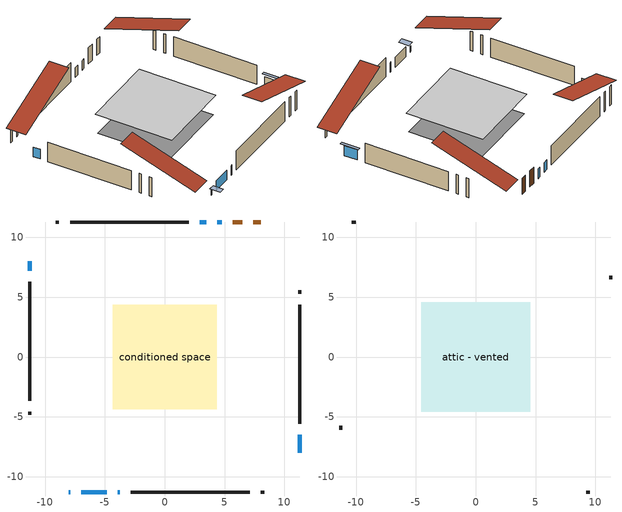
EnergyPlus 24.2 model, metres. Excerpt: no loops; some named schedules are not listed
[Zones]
conditioned space
 floor outside (Floor2 construction): -4.36,-4.36 -4.36,4.36 4.36,4.36 4.36,-4.36 z0.61
 wall outside (AdiabaticWallConstruction 1): 8.02,11.29 7.42,11.29 / 6.5,11.29 5.71,11.29 z0.61:2.64
 wall outside (AdiabaticWallConstruction): 4.78,11.29 4.41,11.29 / 3.48,11.29 2.94,11.29 / -6.99,-11.29 -4.86,-11.29 / -3.93,-11.29 -3.76,-11.29 / -11.29,8.02 -11.29,7.23 z0.61:1.83; -8.03,-11.29 -7.92,-11.29 z0.61:1.32; 11.29,-8.02 11.29,-6.5 z0.61:1.88
 wall outside (Wall1 construction): 2.02,11.29 -7.92,11.29 / -2.83,-11.29 7.11,-11.29 / -11.29,6.3 -11.29,-3.64 / 11.29,-5.57 11.29,4.37 z0.61:3.05
 wall outside (Wall2 construction): -8.85,11.29 -9.12,11.29 / 8.04,-11.29 8.31,-11.29 / -11.29,-4.57 -11.29,-4.84 / 11.29,5.3 11.29,5.57 z0.61:3.05
 window (WindowConstruction 5): 4.78,11.29 4.41,11.29 z0.61:1.83
 window (WindowConstruction 6): -8.02,-11.29 -7.92,-11.29 z0.61:1.32
 window (WindowConstruction): 11.29,-8.02 11.29,-6.5 z0.61:1.88
 window (WindowConstruction 1): 3.48,11.29 2.94,11.29 z0.61:1.83
 window (WindowConstruction 2): -6.99,-11.29 -4.86,-11.29 z0.61:1.83
 window (WindowConstruction 3): -3.93,-11.29 -3.76,-11.29 z0.61:1.83
 window (WindowConstruction 4): -11.29,8.02 -11.29,7.23 z0.61:1.83
 door (Door): 8.02,11.29 7.42,11.29 z0.61:2.64
 door (Door 1): 6.49,11.29 5.71,11.29 z0.61:2.64
attic - vented
 floor to conditioned space (Floor1 construction Reversed): -4.56,-4.56 -4.56,4.56 4.56,4.56 4.56,-4.56 z3.05
 wall outside (Wall3 construction): -10.05,11.29 -10.36,11.29 / 9.24,-11.29 9.55,-11.29 / -11.29,-5.77 -11.29,-6.08 / 11.29,6.5 11.29,6.81 z0.61:3.05
 roof outside (Roof1 construction): 8.95,11.29,3.05 8.95,2.41,6.01 11.29,2.41,6.01 11.29,11.29,3.05; -8.95,-11.29,3.05 -8.95,-2.41,6.01 -11.29,-2.41,6.01 -11.29,-11.29,3.05; -11.29,8.95,3.05 -2.41,8.95,6.01 -2.41,11.29,6.01 -11.29,11.29,3.05; 11.29,-8.95,3.05 2.41,-8.95,6.01 2.41,-11.29,6.01 11.29,-11.29,3.05
shading: -7.62,-11.29 -8.32,-11.29 -8.32,-12.51 -7.62,-12.51 z1.62; 11.29,-6.2 11.29,-8.32 11.59,-8.32 11.59,-6.2 z2.18
[Building]
Building 1: Terrain=Suburbs
[Site:Location]
Sydney AP_NS: Latitude {deg}=46.16; Longitude {deg}=-60.05; Time Zone {hr}=-4; Elevation {m}=62; Keep Site Location Information=Yes
[Site:GroundTemperature:Shallow]
2.62187, 0.93492, 0.799824, 1.60037, 4.8141, 8.01286, 10.786, 12.5427, 12.692, 11.2632, 8.56075, 5.46011
[Site:WaterMainsTemperature]
Calculation Method=Schedule; Temperature Schedule=mains temperature schedule
[Material] Roughness=Rough; Thermal Absorptance=0.9
Name | Thickness {m} | Conductivity {W/m-K} | Density {kg/m3} | Specific Heat {J/kg-K} | Solar Absorptance | Visible Absorptance
asphalt or fiberglass shingles | 0.00635 | 0.162714 | 1121.4 | 1465.45 | 0.4 | 0.4
ceiling loosefill ins | 0.0846667 | 0.0480833 | 16.02 | 1046.75 | 0.7 | 0.7
ceiling stud and cavity | 0.1397 | 0.0973462 | 65.682 | 1177.47 | 0.7 | 0.7
door material | 0.04445 | 0.053851 | 512.64 | 1214.23 | 0.7 | 0.7
door material 1 | 0.04445 | 0.188738 | 512.64 | 1214.23 | 0.7 | 0.7
floor covering | 0.0127 | 0.0433444 | 54.468 | 1339.84 | 0.6 | 0.6
floor rigid ins | 0.051816 | 0.029427 | 32.04 | 1214.23 | 0.7 | 0.7
floor stud and cavity | 0.1397 | 0.101042 | 92.3553 | 1139.71 | 0.7 | 0.7
furniture material conditioned space 1 | 0.1524 | 0.115458 | 640.8 | 1214.23 | 0.6 | 0.6
gypsum board | 0.0127 | 0.160291 | 801 | 837.4 | 0.6 | 0.6
osb sheathing 0.5 in. | 0.0127 | 0.115458 | 512.64 | 1214.23 | 0.7 | 0.7
osb sheathing 0.75 in. | 0.01905 | 0.115458 | 512.64 | 1214.23 | 0.7 | 0.7
wall rigid ins | 0.512978 | 0.029427 | 32.04 | 1214.23 | 0.7 | 0.7
wall stud and cavity | 0.1397 | 0.090569 | 139.0536 | 1170.24 | 0.7 | 0.7
wall stud and cavity 1 | 0.1397 | 0.123773 | 139.0536 | 1170.24 | 0.7 | 0.7
wall stud and cavity 2 | 0.0889 | 6.1454 | 50.32683 | 1063.81 | 0.6 | 0.6
wall stud and cavity 3 | 0.0889 | 0.380278 | 52.3479 | 1209.89 | 0.7 | 0.7
wall stud and cavity 4 | 0.0889 | 0.391764 | 83.0341 | 1211.67 | 0.7 | 0.7
wood siding | 0.0254 | 0.102417 | 544.68 | 1172.36 | 0.4 | 0.4
wood siding 1 | 0.00254 | 0.102417 | 544.68 | 1172.36 | 0.4 | 0.4
wood siding 2; wood siding 3 | 0.0254 | 0.102417 | 544.68 | 1172.36 | 0.7 | 0.7
[WindowMaterial:SimpleGlazingSystem]
Name | U-Factor {W/m2-K} | Solar Heat Gain Coefficient
WindowMaterial | 2.963916 | 0.59
WindowMaterial 1 | 3.02751 | 0.48
WindowMaterial 2 | 3.0911 | 0.3
WindowMaterial 3 | 3.00196 | 0.53
WindowMaterial 4 | 3.04795 | 0.43
WindowMaterial 5 | 3.26542 | 0.18
[Construction]
AdiabaticWallConstruction: wood siding 2, wall rigid ins, wall stud and cavity 3, gypsum board
AdiabaticWallConstruction 1: wood siding 3, wall rigid ins, wall stud and cavity 3, gypsum board
Door: door material
Door 1: door material 1
Floor1 construction Reversed: gypsum board, ceiling stud and cavity, ceiling loosefill ins
Floor2 construction: floor stud and cavity, floor rigid ins, osb sheathing 0.75 in., floor covering
furniture construction conditioned space 1: furniture material conditioned space 1
PartitionWallConstruction: gypsum board, wall stud and cavity 4, gypsum board
Roof1 construction: asphalt or fiberglass shingles
Wall1 construction: wood siding, osb sheathing 0.5 in., wall stud and cavity, gypsum board
Wall2 construction: wood siding, osb sheathing 0.5 in., wall stud and cavity 1, gypsum board
Wall3 construction: wood siding 1, wall stud and cavity 2
WindowConstruction: WindowMaterial
WindowConstruction 1; WindowConstruction 2: WindowMaterial 1
WindowConstruction 3: WindowMaterial 2
WindowConstruction 4: WindowMaterial 3
WindowConstruction 5: WindowMaterial 4
WindowConstruction 6: WindowMaterial 5
[Zone] Multiplier=1; Part of Total Floor Area=Yes
Name | Volume {m3}
attic - vented | 40.0264
conditioned space | 179.7
[Space]
Name | Zone | Volume {m3}
attic - vented 1 | attic - vented | 40.0264
conditioned space 1 | conditioned space | 179.7
[ZoneInfiltration:EffectiveLeakageArea]
infil attic - vented 1: Zone or Space=attic - vented 1; Schedule=Always On Discrete; Effective Air Leakage Area {cm2}=2937.88; Stack Coefficient=0.000375544; Wind Coefficient=1.30933e-05
[ZoneMixing]
whole house fan mix: Zone or Space=attic - vented; Schedule=Always On Continuous; Design Flow Rate Calculation Method=Flow/Zone; Design Flow Rate {m3/s}=0; Source Zone or Space=conditioned space
[InternalMass] Zone or ZoneList=conditioned space; Space or SpaceList=conditioned space 1
Name | Construction | Surface Area {m2}
furniture mass conditioned space 1 | furniture construction conditioned space 1 | 30.436
partition wall mass | PartitionWallConstruction | 76.0997
[Lights]
interior lighting: Zone or ZoneList or Space or SpaceList=conditioned space 1; Schedule=interior lighting schedule; Design Level Calculation Method=LightingLevel; Lighting Level {W}=343.2; Return Air Fraction=0; Fraction Radiant=0.6; Fraction Visible=0.2; Fraction Replaceable=1
[People]
occupants: Zone or ZoneList or Space or SpaceList=conditioned space 1; Number of People Schedule=occupants schedule; Number of People Calculation Method=People; Number of People=3; Fraction Radiant=0.314171; Sensible Heat Fraction=0.56303; Activity Level Schedule=occupants activity schedule; Carbon Dioxide Generation Rate {m3/s-W}=0; Enable ASHRAE 55 Comfort Warnings=No; Mean Radiant Temperature Calculation Type=EnclosureAveraged
[ElectricEquipment] Zone or ZoneList or Space or SpaceList=conditioned space 1; Design Level Calculation Method=EquipmentLevel
Name | Schedule | Design Level {W} | Fraction Latent | Fraction Radiant | Fraction Lost
clothes dryer | clothes dryer schedule | 140.772 | 0.015 | 0.081 | 0.85
clothes washer | clothes washer schedule | 32.1985 | 0.03 | 0.162 | 0.7
cooking range | cooking range schedule | 215.147 | 0.08 | 0.432 | 0.2
dishwasher | dishwasher schedule | 66.8632 | 0.3 | 0.18 | 0.4
fridge | fridge schedule | 72.9452 | 0 | 0.6 | 0
mech vent bath fan 0 | mech vent bath fan 0 schedule | 50.2 | 0 | 0 | 1
mech vent house fan | mech vent house fan schedule | 0 | 0 | 0 | 1
mech vent house fan cfis | mech vent house fan cfis schedule | 0 | 0 | 0 | 0
mech vent range fan 0 | mech vent range fan 0 schedule | 57 | 0 | 0 | 1
misc plug loads | misc plug loads schedule | 494.7 | 0.045 | 0.513 | 0.1
whole house fan | Always On Discrete | 0 | 0 | 0 | 1
[OtherEquipment] Zone or ZoneList or Space or SpaceList=conditioned space 1; Design Level Calculation Method=EquipmentLevel
Name | Fuel Type | Schedule | Design Level {W} | Fraction Latent | Fraction Radiant | Fraction Lost
clothes dryer 1 | Electricity | clothes dryer schedule | 0 | 0.015 | 0.081 | 0.85
cooking range 1 | Electricity | cooking range schedule | 0 | 0.08 | 0.432 | 0.2
general water use latent | None | general water use schedule | 62.594 | 1 | 0 | 0
general water use sensible | None | general water use schedule | -61.6891 | 0 | 0.6 | 0
mech vent house fan latent load | None | Always On Discrete | 0 | 1 | 0 | 0
mech vent house fan sensible load | None | Always On Discrete | 0 | 0 | 0 | 0
water heater energy adjustment1 | Electricity | Always On Discrete | 0.01 | 0 | 0 | 1
[ZoneInfiltration:DesignFlowRate] Zone or ZoneList or Space or SpaceList=conditioned space 1; Schedule=Always On Discrete; Design Flow Rate Calculation Method=Flow/Zone; Design Flow Rate {m3/s}=0
infil flow; natural vent flow; whole house fan flow
[ZoneControl:Thermostat]
conditioned space Thermostat: Zone or ZoneList=conditioned space; Control Type Schedule=conditioned space Thermostat Schedule; Control 1=conditioned space temperature setpoint; Temperature Difference Between Cutout And Setpoint {deltaC}=0
[ZoneHVAC:Baseboard:Convective:Electric]
electric baseboard: Availability Schedule=Always On Discrete; Heating Design Capacity {W}=5933.22; Efficiency=1
[Zone equipment]
conditioned space: electric baseboard
[Exterior:Lights]
exterior lighting: Schedule=exterior lighting schedule; Design Level {W}=75.6
[EnergyManagementSystem:GlobalVariable]
infil_program_Qfan
infil_program_Qinf
natural_vent_program_Qnv
natural_vent_program_Qwhf
[EnergyManagementSystem:Sensor]
Name | Output:Variable or Output:Meter Index Key | Output:Variable or Output:Meter
airflow_gain | infil flow | Infiltration Sensible Heat Gain Energy
airflow_gain_1 | natural vent flow | Infiltration Sensible Heat Gain Energy
airflow_gain_2 | whole house fan flow | Infiltration Sensible Heat Gain Energy
airflow_loss | infil flow | Infiltration Sensible Heat Loss Energy
airflow_loss_1 | natural vent flow | Infiltration Sensible Heat Loss Energy
airflow_loss_2 | whole house fan flow | Infiltration Sensible Heat Loss Energy
clg_load_cond |  | Cooling:EnergyTransfer:Zone:CONDITIONED SPACE
clg_sp_s; clg_sp_s_1 | cooling setpoint | Schedule Value
clothes_dryer_exhaust_0_sch_s | clothes dryer exhaust 0 schedule | Schedule Value
conditioned_space_clg_unmet_s | conditioned space | Zone Cooling Setpoint Not Met Time
conditioned_space_htg_unmet_s | conditioned space | Zone Heating Setpoint Not Met Time
cool_season | cooling season schedule | Schedule Value
fridge_tin_s; tin_s; tin_s_1 | conditioned space | Zone Mean Air Temperature
htg_load_cond |  | Heating:EnergyTransfer:Zone:CONDITIONED SPACE
htg_sp_s; htg_sp_s_1 | heating setpoint | Schedule Value
ig_ee_conv | clothes dryer | Electric Equipment Convective Heating Energy
ig_ee_conv_2 | cooking range | Electric Equipment Convective Heating Energy
ig_ee_conv_4 | fridge | Electric Equipment Convective Heating Energy
ig_ee_conv_5 | misc plug loads | Electric Equipment Convective Heating Energy
ig_ee_conv_6 | whole house fan | Electric Equipment Convective Heating Energy
ig_ee_rad | clothes dryer | Electric Equipment Radiant Heating Energy
ig_ee_rad_2 | cooking range | Electric Equipment Radiant Heating Energy
ig_ee_rad_4 | fridge | Electric Equipment Radiant Heating Energy
ig_ee_rad_5 | misc plug loads | Electric Equipment Radiant Heating Energy
ig_ee_rad_6 | whole house fan | Electric Equipment Radiant Heating Energy
ig_lgt_conv | interior lighting | Lights Convective Heating Energy
ig_lgt_rad | interior lighting | Lights Radiant Heating Energy
ig_lgt_vis | interior lighting | Lights Visible Radiation Heating Energy
ig_oe_conv | clothes dryer 1 | Other Equipment Convective Heating Energy
ig_oe_conv_1 | cooking range 1 | Other Equipment Convective Heating Energy
ig_oe_conv_2 | general water use latent | Other Equipment Convective Heating Energy
ig_oe_conv_3 | general water use sensible | Other Equipment Convective Heating Energy
ig_oe_conv_4 | water heater energy adjustment1 | Other Equipment Convective Heating Energy
ig_oe_rad | clothes dryer 1 | Other Equipment Radiant Heating Energy
ig_oe_rad_1 | cooking range 1 | Other Equipment Radiant Heating Energy
ig_oe_rad_2 | general water use latent | Other Equipment Radiant Heating Energy
ig_oe_rad_3 | general water use sensible | Other Equipment Radiant Heating Energy
ig_oe_rad_4 | water heater energy adjustment1 | Other Equipment Radiant Heating Energy
ig_ppl_conv | occupants | People Convective Heating Energy
ig_ppl_rad | occupants | People Radiant Heating Energy
im_conv | furniture mass conditioned space 1 | Surface Inside Face Convection Heat Gain Energy
im_conv_1 | partition wall mass | Surface Inside Face Convection Heat Gain Energy
im_ig | furniture mass conditioned space 1 | Surface Inside Face Internal Gains Radiation Heat Gain Energy
im_ig_1 | partition wall mass | Surface Inside Face Internal Gains Radiation Heat Gain Energy
im_lgt | furniture mass conditioned space 1 | Surface Inside Face Lights Radiation Heat Gain Energy
im_lgt_1 | partition wall mass | Surface Inside Face Lights Radiation Heat Gain Energy
im_sol | furniture mass conditioned space 1 | Surface Inside Face Solar Radiation Heat Gain Energy
im_sol_1 | partition wall mass | Surface Inside Face Solar Radiation Heat Gain Energy
im_surf | furniture mass conditioned space 1 | Surface Inside Face Net Surface Thermal Radiation Heat Gain Energy
im_surf_1 | partition wall mass | Surface Inside Face Net Surface Thermal Radiation Heat Gain Energy
mech_vent_bath_fan_0_sch_s | mech vent bath fan 0 schedule | Schedule Value
mech_vent_range_fan_0_sch_s | mech vent range fan 0 schedule | Schedule Value
mv_conv | mech vent bath fan 0 | Electric Equipment Convective Heating Energy
mv_conv_1 | mech vent house fan | Electric Equipment Convective Heating Energy
mv_conv_2 | mech vent house fan cfis | Electric Equipment Convective Heating Energy
mv_conv_3 | mech vent range fan 0 | Electric Equipment Convective Heating Energy
mv_conv_4 | mech vent house fan latent load | Other Equipment Convective Heating Energy
mv_conv_5 | mech vent house fan sensible load | Other Equipment Convective Heating Energy
mv_rad | mech vent bath fan 0 | Electric Equipment Radiant Heating Energy
mv_rad_1 | mech vent house fan | Electric Equipment Radiant Heating Energy
mv_rad_2 | mech vent house fan cfis | Electric Equipment Radiant Heating Energy
mv_rad_3 | mech vent range fan 0 | Electric Equipment Radiant Heating Energy
mv_rad_4 | mech vent house fan latent load | Other Equipment Radiant Heating Energy
mv_rad_5 | mech vent house fan sensible load | Other Equipment Radiant Heating Energy
natural_vent_s | natural vent schedule | Schedule Value
out_pb_s |  | Site Outdoor Air Barometric Pressure
out_wt_s |  | Site Outdoor Air Humidity Ratio
site_vw_s |  | Site Wind Speed
ss_back_out | Window1 | Surface Window Shortwave from Zone Back Out Window Heat Transfer Rate
ss_back_out_1 | Window10 | Surface Window Shortwave from Zone Back Out Window Heat Transfer Rate
ss_back_out_2 | Window2 | Surface Window Shortwave from Zone Back Out Window Heat Transfer Rate
ss_back_out_3 | Window3 | Surface Window Shortwave from Zone Back Out Window Heat Transfer Rate
ss_back_out_4 | Window4 | Surface Window Shortwave from Zone Back Out Window Heat Transfer Rate
ss_back_out_5 | Window8 | Surface Window Shortwave from Zone Back Out Window Heat Transfer Rate
ss_back_out_6 | Window9 | Surface Window Shortwave from Zone Back Out Window Heat Transfer Rate
ss_conv | Door1 | Surface Inside Face Convection Heat Gain Energy
ss_conv_1 | Door2 | Surface Inside Face Convection Heat Gain Energy
ss_conv_2 | Window1 | Surface Inside Face Convection Heat Gain Energy
ss_conv_3 | Window10 | Surface Inside Face Convection Heat Gain Energy
ss_conv_4 | Window2 | Surface Inside Face Convection Heat Gain Energy
ss_conv_5 | Window3 | Surface Inside Face Convection Heat Gain Energy
ss_conv_6 | Window4 | Surface Inside Face Convection Heat Gain Energy
ss_conv_7 | Window8 | Surface Inside Face Convection Heat Gain Energy
ss_conv_8 | Window9 | Surface Inside Face Convection Heat Gain Energy
ss_ig | Door1 | Surface Inside Face Internal Gains Radiation Heat Gain Energy
ss_ig_1 | Door2 | Surface Inside Face Internal Gains Radiation Heat Gain Energy
ss_ig_2 | Window1 | Surface Inside Face Internal Gains Radiation Heat Gain Energy
ss_ig_3 | Window10 | Surface Inside Face Internal Gains Radiation Heat Gain Energy
ss_ig_4 | Window2 | Surface Inside Face Internal Gains Radiation Heat Gain Energy
ss_ig_5 | Window3 | Surface Inside Face Internal Gains Radiation Heat Gain Energy
ss_ig_6 | Window4 | Surface Inside Face Internal Gains Radiation Heat Gain Energy
ss_ig_7 | Window8 | Surface Inside Face Internal Gains Radiation Heat Gain Energy
ss_ig_8 | Window9 | Surface Inside Face Internal Gains Radiation Heat Gain Energy
ss_lgt | Door1 | Surface Inside Face Lights Radiation Heat Gain Energy
ss_lgt_1 | Door2 | Surface Inside Face Lights Radiation Heat Gain Energy
ss_sol | Door1 | Surface Inside Face Solar Radiation Heat Gain Energy
ss_sol_1 | Door2 | Surface Inside Face Solar Radiation Heat Gain Energy
ss_surf | Door1 | Surface Inside Face Net Surface Thermal Radiation Heat Gain Energy
ss_surf_1 | Door2 | Surface Inside Face Net Surface Thermal Radiation Heat Gain Energy
ss_surf_2 | Window1 | Surface Inside Face Net Surface Thermal Radiation Heat Gain Energy
ss_surf_3 | Window10 | Surface Inside Face Net Surface Thermal Radiation Heat Gain Energy
ss_surf_4 | Window2 | Surface Inside Face Net Surface Thermal Radiation Heat Gain Energy
ss_surf_5 | Window3 | Surface Inside Face Net Surface Thermal Radiation Heat Gain Energy
ss_surf_6 | Window4 | Surface Inside Face Net Surface Thermal Radiation Heat Gain Energy
ss_surf_7 | Window8 | Surface Inside Face Net Surface Thermal Radiation Heat Gain Energy
ss_surf_8 | Window9 | Surface Inside Face Net Surface Thermal Radiation Heat Gain Energy
ss_trans_in | Window1 | Surface Window Transmitted Solar Radiation Rate
ss_trans_in_1 | Window10 | Surface Window Transmitted Solar Radiation Rate
ss_trans_in_2 | Window2 | Surface Window Transmitted Solar Radiation Rate
ss_trans_in_3 | Window3 | Surface Window Transmitted Solar Radiation Rate
ss_trans_in_4 | Window4 | Surface Window Transmitted Solar Radiation Rate
ss_trans_in_5 | Window8 | Surface Window Transmitted Solar Radiation Rate
ss_trans_in_6 | Window9 | Surface Window Transmitted Solar Radiation Rate
ss_trans_out | Window1 | Surface Inside Face Initial Transmitted Diffuse Transmitted Out Window Solar Radiation Rate
ss_trans_out_1 | Window10 | Surface Inside Face Initial Transmitted Diffuse Transmitted Out Window Solar Radiation Rate
ss_trans_out_2 | Window2 | Surface Inside Face Initial Transmitted Diffuse Transmitted Out Window Solar Radiation Rate
ss_trans_out_3 | Window3 | Surface Inside Face Initial Transmitted Diffuse Transmitted Out Window Solar Radiation Rate
ss_trans_out_4 | Window4 | Surface Inside Face Initial Transmitted Diffuse Transmitted Out Window Solar Radiation Rate
ss_trans_out_5 | Window8 | Surface Inside Face Initial Transmitted Diffuse Transmitted Out Window Solar Radiation Rate
ss_trans_out_6 | Window9 | Surface Inside Face Initial Transmitted Diffuse Transmitted Out Window Solar Radiation Rate
s_conv | Floor1 | Surface Inside Face Convection Heat Gain Energy
s_conv_1 | Floor2 | Surface Inside Face Convection Heat Gain Energy
s_conv_2 | Wall1:0 | Surface Inside Face Convection Heat Gain Energy
s_conv_3 | Wall1:180 | Surface Inside Face Convection Heat Gain Energy
s_conv_4 | Wall1:270 | Surface Inside Face Convection Heat Gain Energy
s_conv_5 | Wall1:90 | Surface Inside Face Convection Heat Gain Energy
s_conv_6 | Wall2:0 | Surface Inside Face Convection Heat Gain Energy
s_conv_7 | Wall2:180 | Surface Inside Face Convection Heat Gain Energy
s_conv_8 | Wall2:270 | Surface Inside Face Convection Heat Gain Energy
s_conv_9 | Wall2:90 | Surface Inside Face Convection Heat Gain Energy
s_ig | Floor1 | Surface Inside Face Internal Gains Radiation Heat Gain Energy
s_ig_1 | Floor2 | Surface Inside Face Internal Gains Radiation Heat Gain Energy
s_ig_2 | Wall1:0 | Surface Inside Face Internal Gains Radiation Heat Gain Energy
s_ig_3 | Wall1:180 | Surface Inside Face Internal Gains Radiation Heat Gain Energy
s_ig_4 | Wall1:270 | Surface Inside Face Internal Gains Radiation Heat Gain Energy
s_ig_5 | Wall1:90 | Surface Inside Face Internal Gains Radiation Heat Gain Energy
s_ig_6 | Wall2:0 | Surface Inside Face Internal Gains Radiation Heat Gain Energy
s_ig_7 | Wall2:180 | Surface Inside Face Internal Gains Radiation Heat Gain Energy
s_ig_8 | Wall2:270 | Surface Inside Face Internal Gains Radiation Heat Gain Energy
s_ig_9 | Wall2:90 | Surface Inside Face Internal Gains Radiation Heat Gain Energy
s_lgt | Floor1 | Surface Inside Face Lights Radiation Heat Gain Energy
s_lgt_1 | Floor2 | Surface Inside Face Lights Radiation Heat Gain Energy
s_lgt_2 | Wall1:0 | Surface Inside Face Lights Radiation Heat Gain Energy
s_lgt_3 | Wall1:180 | Surface Inside Face Lights Radiation Heat Gain Energy
s_lgt_4 | Wall1:270 | Surface Inside Face Lights Radiation Heat Gain Energy
s_lgt_5 | Wall1:90 | Surface Inside Face Lights Radiation Heat Gain Energy
s_lgt_6 | Wall2:0 | Surface Inside Face Lights Radiation Heat Gain Energy
s_lgt_7 | Wall2:180 | Surface Inside Face Lights Radiation Heat Gain Energy
s_lgt_8 | Wall2:270 | Surface Inside Face Lights Radiation Heat Gain Energy
s_lgt_9 | Wall2:90 | Surface Inside Face Lights Radiation Heat Gain Energy
s_sol | Floor1 | Surface Inside Face Solar Radiation Heat Gain Energy
s_sol_1 | Floor2 | Surface Inside Face Solar Radiation Heat Gain Energy
s_sol_2 | Wall1:0 | Surface Inside Face Solar Radiation Heat Gain Energy
s_sol_3 | Wall1:180 | Surface Inside Face Solar Radiation Heat Gain Energy
s_sol_4 | Wall1:270 | Surface Inside Face Solar Radiation Heat Gain Energy
s_sol_5 | Wall1:90 | Surface Inside Face Solar Radiation Heat Gain Energy
s_sol_6 | Wall2:0 | Surface Inside Face Solar Radiation Heat Gain Energy
s_sol_7 | Wall2:180 | Surface Inside Face Solar Radiation Heat Gain Energy
s_sol_8 | Wall2:270 | Surface Inside Face Solar Radiation Heat Gain Energy
s_sol_9 | Wall2:90 | Surface Inside Face Solar Radiation Heat Gain Energy
s_surf | Floor1 | Surface Inside Face Net Surface Thermal Radiation Heat Gain Energy
s_surf_1 | Floor2 | Surface Inside Face Net Surface Thermal Radiation Heat Gain Energy
s_surf_2 | Wall1:0 | Surface Inside Face Net Surface Thermal Radiation Heat Gain Energy
s_surf_3 | Wall1:180 | Surface Inside Face Net Surface Thermal Radiation Heat Gain Energy
s_surf_4 | Wall1:270 | Surface Inside Face Net Surface Thermal Radiation Heat Gain Energy
s_surf_5 | Wall1:90 | Surface Inside Face Net Surface Thermal Radiation Heat Gain Energy
s_surf_6 | Wall2:0 | Surface Inside Face Net Surface Thermal Radiation Heat Gain Energy
s_surf_7 | Wall2:180 | Surface Inside Face Net Surface Thermal Radiation Heat Gain Energy
s_surf_8 | Wall2:270 | Surface Inside Face Net Surface Thermal Radiation Heat Gain Energy
s_surf_9 | Wall2:90 | Surface Inside Face Net Surface Thermal Radiation Heat Gain Energy
tout_s | conditioned space | Zone Outdoor Air Drybulb Temperature
win_s | conditioned space | Zone Air Humidity Ratio
[EnergyManagementSystem:Actuator]
Name | Actuated Component Unique | Actuated Component Type | Actuated Component Control Type
fridge_schedule_act | fridge schedule | Schedule:Constant | Schedule Value
infil_flow_act | infil flow | Zone Infiltration | Air Exchange Flow Rate
mech_vent_house_fan_cfis_act | mech vent house fan cfis | ElectricEquipment | Electricity Rate
mech_vent_house_fan_latent_load_act | mech vent house fan latent load | OtherEquipment | Power Level
mech_vent_house_fan_sensible_load_act | mech vent house fan sensible load | OtherEquipment | Power Level
natural_vent_flow_act | natural vent flow | Zone Infiltration | Air Exchange Flow Rate
water_heater_ec_adj_act | water heater energy adjustment1 | OtherEquipment | Power Level
whole_house_fan_act | whole house fan | ElectricEquipment | Electricity Rate
whole_house_fan_flow_act | whole house fan flow | Zone Infiltration | Air Exchange Flow Rate
whole_house_fan_mix_act | whole house fan mix | ZoneMixing | Air Exchange Flow Rate
